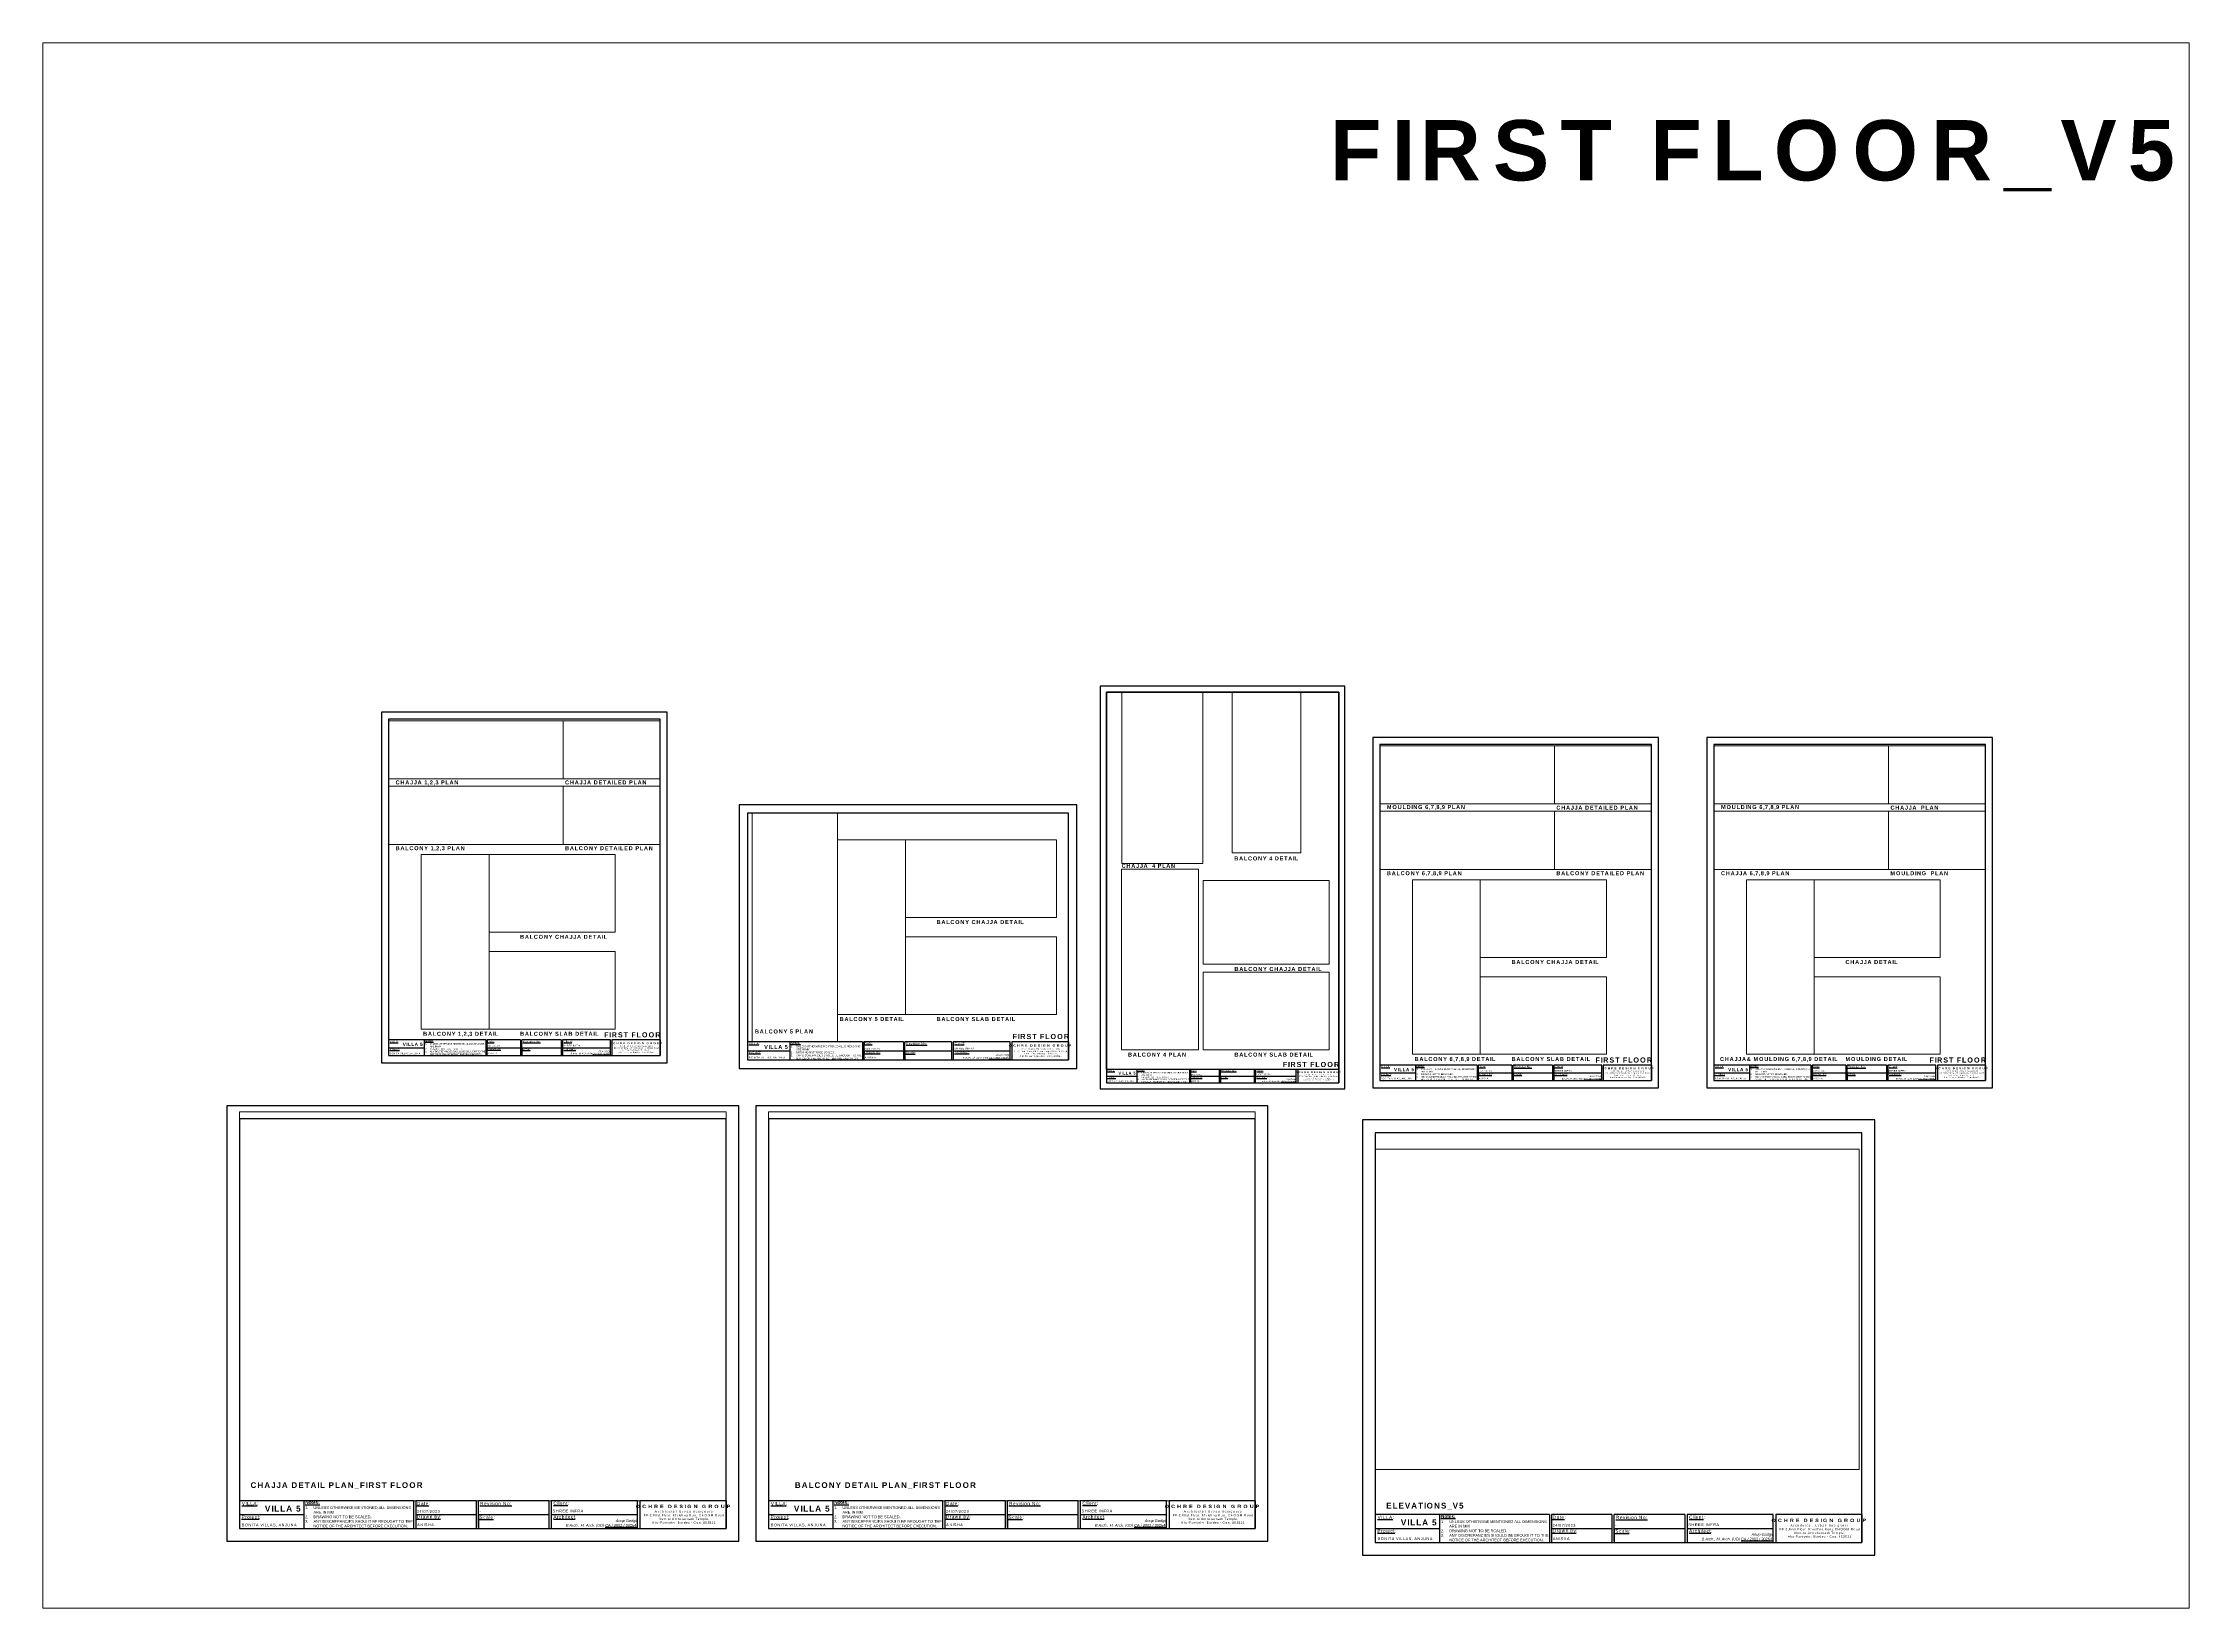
# Paper-space layout 'DETAILS_FIRST FLOOR' of a CAD drawing. Header units: millimetres. Extents: x 838 to 1944, y -454 to 353.
import ezdxf

# ---------------------------------------------------------------- set-up
doc = ezdxf.new("R2010")
doc.units = ezdxf.units.MM
doc.header["$LTSCALE"] = 0.01
doc.header["$MEASUREMENT"] = 0
doc.layers.add('E-Switch board', color=71, linetype='Continuous', lineweight=20)
doc.styles.get("Standard").update_dxf_attribs({"font": 'arial.ttf'})

psp = doc.layouts.new('DETAILS_FIRST FLOOR')

# ---------------------------------------------------------------- linework, layer by layer
at = {"lineweight": 25}
for p, q in [((1065.9, -161.1), (1015.8, -161.1)), ((1015.8, -161.1), (1015.8, -169.1)), ((1015.8, -165.1), (1034.3, -165.1)), ((1034.3, -169.1), (1034.3, -161.1)), ((1065.9, -161.1), (1065.9, -169.1)), ((1065.9, -161.1), (1065.9, -169.1)), ((1083.9, -161.1), (1066.5, -161.1)), ((1066.5, -161.1), (1066.5, -169.1)), ((1066.5, -165.1), (1083.9, -165.1)), ((1083.9, -161.1), (1083.9, -169.1)), ((1104.8, -161.1), (1084.5, -161.1)), ((1084.5, -168.7), (1084.5, -161.1)), ((1084.5, -165.1), (1104.8, -165.1)), ((1084.5, -165.1), (1084.5, -169.1)), ((1104.8, -161.1), (1104.8, -169.1)), ((1105.5, -165.1), (1130.3, -165.1)), ((1155.8, -161.1), (1131, -161.1)), ((1131, -161.1), (1131, -169.1)), ((1155.8, -161.1), (1155.8, -169.1)), ((1260.1, -162), (1200.9, -162)), ((1200.9, -162), (1200.9, -171.4)), ((1222.8, -171.4), (1222.8, -162)), ((1260.1, -162), (1260.1, -171.4)), ((1260.1, -162), (1260.1, -171.4)), ((1281.4, -162), (1260.8, -162)), ((1260.8, -162), (1260.8, -171.4)), ((1281.4, -162), (1281.4, -171.4)), ((1306.1, -162), (1282.1, -162)), ((1282.1, -171), (1282.1, -162)), ((1306.1, -162), (1306.1, -171.4)), ((1366.5, -162), (1337.2, -162)), ((1337.2, -162), (1337.2, -171.4)), ((1366.5, -162), (1366.5, -171.4)), ((1200.9, -166.7), (1222.8, -166.7)), ((1260.8, -166.7), (1281.4, -166.7)), ((1282.1, -166.7), (1306.1, -166.7)), ((1282.1, -166.7), (1282.1, -171.4)), ((1306.9, -166.7), (1336.3, -166.7)), ((1428.8, -176.3), (1386, -176.3)), ((1386, -176.3), (1386, -183.2)), ((1401.9, -183.2), (1401.9, -176.3)), ((1428.8, -176.3), (1428.8, -183.2)), ((1428.8, -176.3), (1428.8, -183.2)), ((1444.2, -176.3), (1429.3, -176.3)), ((1429.3, -176.3), (1429.3, -183.2)), ((1444.2, -176.3), (1444.2, -183.2)), ((1462.1, -176.3), (1444.8, -176.3)), ((1444.8, -182.8), (1444.8, -176.3)), ((1462.1, -176.3), (1462.1, -183.2)), ((1505.8, -176.3), (1484.6, -176.3)), ((1484.6, -176.3), (1484.6, -183.2)), ((1505.8, -176.3), (1505.8, -183.2)), ((1577.1, -174.1), (1527, -174.1)), ((1527, -174.1), (1527, -182)), ((1545.6, -182), (1545.6, -174.1)), ((1577.1, -174.1), (1577.1, -182)), ((1577.1, -174.1), (1577.1, -182)), ((1595.1, -174.1), (1577.7, -174.1)), ((1577.7, -174.1), (1577.7, -182)), ((1595.1, -174.1), (1595.1, -182)), ((1616, -174.1), (1595.7, -174.1)), ((1595.7, -181.7), (1595.7, -174.1)), ((1616, -174.1), (1616, -182)), ((1667, -174.1), (1642.2, -174.1)), ((1642.2, -174.1), (1642.2, -182)), ((1667, -174.1), (1667, -182)), ((1749.3, -174.1), (1699.3, -174.1)), ((1699.3, -174.1), (1699.3, -182)), ((1717.8, -182), (1717.8, -174.1)), ((1749.3, -174.1), (1749.3, -182)), ((1749.3, -174.1), (1749.3, -182)), ((1767.3, -174.1), (1749.9, -174.1)), ((1749.9, -174.1), (1749.9, -182)), ((1767.3, -174.1), (1767.3, -182)), ((1788.2, -174.1), (1768, -174.1)), ((1768, -181.7), (1768, -174.1)), ((1788.2, -174.1), (1788.2, -182)), ((1839.3, -174.1), (1814.5, -174.1)), ((1814.5, -174.1), (1814.5, -182)), ((1839.3, -174.1), (1839.3, -182)), ((1386, -179.7), (1401.9, -179.7)), ((1429.3, -179.7), (1444.2, -179.7)), ((1444.8, -179.7), (1462.1, -179.7)), ((1444.8, -179.7), (1444.8, -183.2)), ((1462.7, -179.7), (1483.9, -179.7)), ((1527, -178.1), (1545.6, -178.1)), ((1577.7, -178.1), (1595.1, -178.1)), ((1595.7, -178.1), (1616, -178.1)), ((1595.7, -178.1), (1595.7, -182)), ((1616.7, -178.1), (1641.5, -178.1)), ((1699.3, -178.1), (1717.8, -178.1)), ((1749.9, -178.1), (1767.3, -178.1)), ((1768, -178.1), (1788.2, -178.1)), ((1768, -178.1), (1768, -182)), ((1788.9, -178.1), (1813.7, -178.1)), ((1028.7, -398.6), (938.9, -398.6)), ((938.9, -398.6), (938.9, -413)), ((938.9, -405.8), (972.2, -405.8)), ((972.2, -413), (972.2, -398.6)), ((1028.7, -398.6), (1028.7, -413)), ((1028.7, -398.6), (1028.7, -413)), ((1061, -398.6), (1029.8, -398.6)), ((1029.8, -398.6), (1029.8, -413)), ((1029.8, -405.8), (1061, -405.8)), ((1061, -398.6), (1061, -413)), ((1098.4, -398.6), (1062.1, -398.6)), ((1062.1, -412.3), (1062.1, -398.6)), ((1062.1, -405.8), (1098.4, -405.8)), ((1062.1, -405.8), (1062.1, -413)), ((1098.4, -398.6), (1098.4, -413)), ((1099.6, -405.8), (1144.1, -405.8)), ((1189.9, -398.6), (1145.4, -398.6)), ((1145.4, -398.6), (1145.4, -413)), ((1189.9, -398.6), (1189.9, -413)), ((1301.5, -398.6), (1211.7, -398.6)), ((1211.7, -398.6), (1211.7, -413)), ((1211.7, -405.8), (1245, -405.8)), ((1245, -413), (1245, -398.6)), ((1301.5, -398.6), (1301.5, -413)), ((1301.5, -398.6), (1301.5, -413)), ((1333.8, -398.6), (1302.6, -398.6)), ((1302.6, -398.6), (1302.6, -413)), ((1302.6, -405.8), (1333.8, -405.8)), ((1333.8, -398.6), (1333.8, -413)), ((1371.2, -398.6), (1334.9, -398.6)), ((1334.9, -412.3), (1334.9, -398.6)), ((1334.9, -405.8), (1371.2, -405.8)), ((1334.9, -405.8), (1334.9, -413)), ((1371.2, -398.6), (1371.2, -413)), ((1372.5, -405.8), (1416.9, -405.8)), ((1462.7, -398.6), (1418.3, -398.6)), ((1418.3, -398.6), (1418.3, -413)), ((1462.7, -398.6), (1462.7, -413)), ((1614.4, -405.8), (1524.6, -405.8)), ((1524.6, -405.8), (1524.6, -420.1)), ((1557.9, -420.1), (1557.9, -405.8)), ((1614.4, -405.8), (1614.4, -420.1)), ((1614.4, -405.8), (1614.4, -420.1)), ((1646.7, -405.8), (1615.5, -405.8)), ((1615.5, -405.8), (1615.5, -420.1)), ((1646.7, -405.8), (1646.7, -420.1)), ((1684.2, -405.8), (1647.8, -405.8)), ((1647.8, -419.4), (1647.8, -405.8)), ((1684.2, -405.8), (1684.2, -420.1)), ((1775.6, -405.8), (1731.2, -405.8)), ((1731.2, -405.8), (1731.2, -420.1)), ((1775.6, -405.8), (1775.6, -420.1)), ((1524.6, -413), (1557.9, -413)), ((1615.5, -413), (1646.7, -413)), ((1647.8, -413), (1684.2, -413)), ((1647.8, -413), (1647.8, -420.1)), ((1685.4, -413), (1729.9, -413))]:
    psp.add_line(p, q, dxfattribs=at)
for points in [[(1382.8, 21.3), (1382.8, -186.3), (1508.9, -186.3), (1508.9, 21.3)], [(1386, 18.2), (1386, -183.2), (1505.8, -183.2), (1505.8, 18.2)], [(1386, 18.2), (1505.8, 18.2), (1505.8, -176.3), (1386, -176.3)], [(1012.1, 7.9), (1012.1, -172.8), (1159.5, -172.8), (1159.5, 7.9)], [(1015.8, 4.2), (1015.8, -169.1), (1155.8, -169.1), (1155.8, 4.2)], [(1523.3, -5.1), (1523.3, -185.7), (1670.7, -185.7), (1670.7, -5.1)], [(1527, -8.7), (1527, -182), (1667, -182), (1667, -8.7)], [(1695.6, -5.1), (1695.6, -185.7), (1842.9, -185.7), (1842.9, -5.1)], [(1699.3, -8.7), (1699.3, -182), (1839.3, -182), (1839.3, -8.7)], [(1196.5, -39.9), (1196.5, -175.8), (1370.8, -175.8), (1370.8, -39.9)], [(1200.9, -44.2), (1200.9, -171.4), (1366.5, -171.4), (1366.5, -44.2)], [(1130.3, -161.1), (1105.5, -161.1), (1105.5, -169.1), (1130.3, -169.1)], [(1336.3, -162), (1306.9, -162), (1306.9, -171.4), (1336.3, -171.4)], [(1483.9, -176.3), (1462.7, -176.3), (1462.7, -183.2), (1483.9, -183.2)], [(1641.5, -174.1), (1616.7, -174.1), (1616.7, -182), (1641.5, -182)], [(1813.7, -174.1), (1788.9, -174.1), (1788.9, -182), (1813.7, -182)], [(932.3, -195.1), (932.3, -419.5), (1196.4, -419.5), (1196.4, -195.1)], [(1205.1, -195.1), (1205.1, -419.5), (1469.2, -419.5), (1469.2, -195.1)], [(938.9, -201.7), (938.9, -413), (1189.9, -413), (1189.9, -201.7)], [(1211.7, -201.7), (1211.7, -413), (1462.7, -413), (1462.7, -201.7)], [(1518.1, -202.3), (1518.1, -426.7), (1782.2, -426.7), (1782.2, -202.3)], [(1524.6, -208.9), (1524.6, -420.1), (1775.6, -420.1), (1775.6, -208.9)], [(1144.1, -398.6), (1099.6, -398.6), (1099.6, -413), (1144.1, -413)], [(1416.9, -398.6), (1372.5, -398.6), (1372.5, -413), (1416.9, -413)], [(1729.9, -405.8), (1685.4, -405.8), (1685.4, -420.1), (1729.9, -420.1)]]:
    psp.add_lwpolyline(points, close=True, dxfattribs=at)
for points in [[(1015.8, -169.1), (1032.6, -169.1)], [(1066.5, -169.1), (1083.9, -169.1)], [(1084.5, -169.1), (1104.8, -169.1)], [(1131, -169.1), (1155.8, -169.1)], [(1200.9, -171.4), (1220.8, -171.4)], [(1260.8, -171.4), (1281.4, -171.4)], [(1282.1, -171.4), (1306.1, -171.4)], [(1337.2, -171.4), (1366.5, -171.4)], [(1386, -183.2), (1400.4, -183.2)], [(1429.3, -183.2), (1444.2, -183.2)], [(1444.8, -183.2), (1462.1, -183.2)], [(1484.6, -183.2), (1505.8, -183.2)], [(1527, -182), (1543.9, -182)], [(1577.7, -182), (1595.1, -182)], [(1595.7, -182), (1616, -182)], [(1642.2, -182), (1667, -182)], [(1699.3, -182), (1716.1, -182)], [(1749.9, -182), (1767.3, -182)], [(1768, -182), (1788.2, -182)], [(1814.5, -182), (1839.3, -182)], [(938.9, -413), (969.1, -413)], [(1029.8, -413), (1061, -413)], [(1062.1, -413), (1098.4, -413)], [(1145.4, -413), (1189.9, -413)], [(1211.7, -413), (1241.9, -413)], [(1302.6, -413), (1333.8, -413)], [(1334.9, -413), (1371.2, -413)], [(1418.3, -413), (1462.7, -413)], [(1524.6, -420.1), (1554.9, -420.1)], [(1615.5, -420.1), (1646.7, -420.1)], [(1647.8, -420.1), (1684.2, -420.1)], [(1731.2, -420.1), (1775.6, -420.1)]]:
    psp.add_lwpolyline(points, dxfattribs=at)
at = {"layer": 'E-Switch board', "ltscale": 0.5}
psp.add_lwpolyline([(837.5, 352.9), (1944.3, 352.9), (1944.3, -454), (837.5, -454)], close=True, dxfattribs=at)

# ---------------------------------------------------------------- texts
at = {"attachment_point": 1}
for s, width, gutter_width, insert, char_height in [('{\\fArial|b1|i0|c0|p34;\\T1.2;FIRST FLOOR_V5}', 1217.025, 243.1, (1501.3, 313.1), 31.114), ('{\\fArial|b1|i0|c0|p34;\\T1.2;CHAJJA 1,2,3 PLAN}', 80.585, 16.1, (1019.4, -27.3), 2.06), ('{\\fArial|b1|i0|c0|p34;\\T1.2;CHAJJA DETAILED PLAN}', 80.585, 16.1, (1106.8, -27.3), 2.06), ('{\\fArial|b1|i0|c0|p34;\\T1.2;MOULDING 6,7,8,9 PLAN}', 80.585, 16.1, (1530.6, -40), 2.06), ('{\\fArial|b1|i0|c0|p34;\\T1.2;CHAJJA DETAILED PLAN}', 80.585, 16.1, (1618, -40.3), 2.06), ('{\\fArial|b1|i0|c0|p34;\\T1.2;MOULDING 6,7,8,9 PLAN}', 80.585, 16.1, (1702.9, -40), 2.06), ('{\\fArial|b1|i0|c0|p34;\\T1.2;CHAJJA  PLAN}', 80.585, 16.1, (1790.3, -40.3), 2.06), ('{\\fArial|b1|i0|c0|p34;\\T1.2;BALCONY 1,2,3 PLAN}', 80.585, 16.1, (1019.4, -61.2), 2.06), ('{\\fArial|b1|i0|c0|p34;\\T1.2;BALCONY DETAILED PLAN}', 80.585, 16.1, (1106.8, -61.2), 2.06), ('{\\fArial|b1|i0|c0|p34;\\T1.2;CHAJJA  4 PLAN}', 80.585, 16.1, (1393.8, -70.3), 2.06), ('{\\fArial|b1|i0|c0|p34;\\T1.2;BALCONY 4 DETAIL}', 80.585, 16.1, (1451.9, -66.5), 2.06), ('{\\fArial|b1|i0|c0|p34;\\T1.2;BALCONY 6,7,8,9 PLAN}', 80.585, 16.1, (1530.6, -74.1), 2.06), ('{\\fArial|b1|i0|c0|p34;\\T1.2;BALCONY DETAILED PLAN}', 80.585, 16.1, (1618, -74.1), 2.06), ('{\\fArial|b1|i0|c0|p34;\\T1.2;CHAJJA 6,7,8,9 PLAN}', 80.585, 16.1, (1702.9, -74.1), 2.06), ('{\\fArial|b1|i0|c0|p34;\\T1.2;MOULDING  PLAN}', 80.585, 16.1, (1790.3, -74.1), 2.06), ('{\\fArial|b1|i0|c0|p34;\\T1.2;BALCONY CHAJJA DETAIL}', 80.585, 16.1, (1298.4, -99.3), 2.06), ('{\\fArial|b1|i0|c0|p34;\\T1.2;BALCONY CHAJJA DETAIL}', 80.585, 16.1, (1083.6, -106.9), 2.06), ('{\\fArial|b1|i0|c0|p34;\\T1.2;BALCONY CHAJJA DETAIL}', 80.585, 16.1, (1594.9, -119.9), 2.06), ('{\\fArial|b1|i0|c0|p34;\\T1.2;CHAJJA DETAIL}', 80.585, 16.1, (1767.1, -119.9), 2.06), ('{\\fArial|b1|i0|c0|p34;\\T1.2;BALCONY CHAJJA DETAIL}', 80.585, 16.1, (1452, -123.5), 2.06), ('{\\fArial|b1|i0|c0|p34;\\T1.2;BALCONY 5 DETAIL}', 80.585, 16.1, (1248.4, -149.3), 2.06), ('{\\fArial|b1|i0|c0|p34;\\T1.2;BALCONY SLAB DETAIL}', 80.585, 16.1, (1298.4, -149.3), 2.06), ('{\\T1.2;\\LVILLA\\l:}', 23.539, 6.2, (1016.4, -161.4), 0.96), ('{\\T1.2;\\LProject\\l:}', 23.539, 6.2, (1016.4, -165.3), 0.96), ('{\\fArial|b1|i0|c0|p34;\\T1.2;VILLA 5}', 66.069, 13.2, (1023.1, -162.5), 1.689), ('{\\fArial|b1|i0|c0|p34;\\T1.2;BALCONY 1,2,3 DETAIL}', 80.585, 16.1, (1033.6, -156.9), 2.06), ('{\\fArial|b1|i0|c0|p34;\\H1.2099x;\\LNotes:\\fArial|b0|i0|c0|p34;\\H0.8265x;\\l\\P\\pxi-3,l3,ql,t3;1.^IUNLESS OTHERWISE MENTIONED ALL DIMENSIONS ARE IN MM\\P2.^IDRAWING NOT TO BE SCALED.\\P3.^IANY DISCREPANCIES SHOULD BE BROUGHT TO THE NOTICE OF THE ARCHITECT BEFORE EXECUTION\\fLucida Grande|b1|i0|c0|p2;.}', 31.135, 6.2, (1034.7, -161.1), 0.7938), ('{\\T1.2;\\LDate\\l:}', 23.539, 6.2, (1066.8, -161.4), 0.96), ('{\\T1.2;\\LDrawn by\\fLucida Grande|b0|i0|c0|p2;\\l:}', 23.539, 6.2, (1066.8, -165.2), 0.96), ('{\\T1.2;24/07/2023}', 23.539, 6.2, (1066.8, -163.8), 0.794), ('{\\fArial|b1|i0|c0|p34;\\T1.2;BALCONY SLAB DETAIL}', 80.585, 16.1, (1083.6, -156.9), 2.06), ('{\\T1.2;\\LScale\\l:}', 23.539, 6.2, (1084.8, -165.4), 0.96), ('{\\T1.2;-}', 23.539, 6.2, (1084.8, -163.8), 0.794), ('{\\T1.2;\\LRevision No:}', 23.539, 6.2, (1085, -161.4), 0.96), ('{\\T1.2;SHREE INFRA}', 23.539, 6.2, (1105.9, -163.6), 0.794), ('{\\T1.2;\\LClient\\l:}', 23.539, 6.2, (1106.1, -161.4), 0.96), ('{\\T1.2;\\LArchitect\\l:}', 23.539, 6.2, (1106.1, -165.3), 0.96), ('{\\fArial|b1|i0|c0|p34;\\T1.2;FIRST FLOOR}', 103.822, 20.7, (1126.9, -157.1), 2.654), ('\\pxqc;{\\fArial Black|b1|i0|c0|p34;\\T1.55;OCHRE DESIGN GROUP\\P\\fArial|b0|i0|c0|p34;\\H0.6667x;\\T1.5;Architects I Urban designers\\H0.75x;\\T1;\\P\\H1.333x;\\T1.25;FF-2,First Floor, Khrishna Kunj, CHOGM Road\\PNext to Amrekarnath Temple,\\PAlto-Porvorim, Bardez - Goa, 403521}', 39.431, 6.2, (1123.9, -162.3), 0.96), ('{\\T1.2;\\LVILLA\\l:}', 27.847, 7.34, (1201.6, -162.3), 1.136), ('{\\fArial|b1|i0|c0|p34;\\T1.2;BALCONY 5 PLAN}', 80.585, 16.1, (1204.7, -155.7), 2.06), ('{\\fArial|b1|i0|c0|p34;\\T1.2;VILLA 5}', 78.159, 15.6, (1209.5, -163.7), 1.998), ('{\\fArial|b1|i0|c0|p34;\\H1.2099x;\\LNotes:\\fArial|b0|i0|c0|p34;\\H0.8265x;\\l\\P\\pxi-3,l3,ql,t3;1.^IUNLESS OTHERWISE MENTIONED ALL DIMENSIONS ARE IN MM\\P2.^IDRAWING NOT TO BE SCALED.\\P3.^IANY DISCREPANCIES SHOULD BE BROUGHT TO THE NOTICE OF THE ARCHITECT BEFORE EXECUTION\\fLucida Grande|b1|i0|c0|p2;.}', 36.832, 7.34, (1223.2, -162), 0.9391), ('{\\T1.2;\\LDate\\l:}', 27.847, 7.34, (1261.2, -162.3), 1.136), ('{\\T1.2;24/07/2023}', 27.847, 7.34, (1261.2, -165.2), 0.939), ('{\\T1.2;-}', 27.847, 7.34, (1282.5, -165.2), 0.939), ('{\\T1.2;\\LRevision No:}', 27.847, 7.34, (1282.7, -162.4), 1.136), ('{\\T1.2;SHREE INFRA}', 27.847, 7.34, (1307.4, -165), 0.939), ('{\\T1.2;\\LClient\\l:}', 27.847, 7.34, (1307.7, -162.3), 1.136), ('\\pxqc;{\\fArial Black|b1|i0|c0|p34;\\T1.55;OCHRE DESIGN GROUP\\P\\fArial|b0|i0|c0|p34;\\H0.6667x;\\T1.5;Architects I Urban designers\\H0.75x;\\T1;\\P\\H1.333x;\\T1.25;FF-2,First Floor, Khrishna Kunj, CHOGM Road\\PNext to Amrekarnath Temple,\\PAlto-Porvorim, Bardez - Goa, 403521}', 46.646, 7.34, (1328.8, -163.4), 1.136), ('{\\fArial|b1|i0|c0|p34;\\T1.2;FIRST FLOOR}', 103.822, 20.7, (1337.6, -158), 2.654), ('{\\T1.2;BONITA VILLAS, ANJUNA}', 31.05, 6.2, (1016.4, -167.7), 0.794), ('{\\T1.2;ANISHA }', 23.539, 6.2, (1066.9, -167.6), 0.794), ('\\pxqr;{\\fArial|b0|i1|c0|p34;\\H0.8265x;\\C5;Anup Gadgil\\fArial|b0|i0|c0|p34; \\P\\pql;\\fArial|b0|i1|c0|p34;          B.Arch., M. Arch. (UD) \\fArial|b0|i0|c0|p34;\\LCA / 2002 / 30264\\l  }', 23.539, 6.2, (1106.6, -166.4), 0.9604), ('{\\T1.2;\\LProject\\l:}', 27.847, 7.34, (1201.6, -166.9), 1.136), ('{\\T1.2;BONITA VILLAS, ANJUNA}', 36.732, 7.34, (1201.6, -169.7), 0.939), ('{\\T1.2;\\LDrawn by\\fLucida Grande|b0|i0|c0|p2;\\l:}', 27.847, 7.34, (1261.2, -166.9), 1.136), ('{\\T1.2;ANISHA }', 27.847, 7.34, (1261.3, -169.7), 0.939), ('{\\T1.2;\\LScale\\l:}', 27.847, 7.34, (1282.5, -167), 1.136), ('{\\T1.2;\\LArchitect\\l:}', 27.847, 7.34, (1307.7, -166.9), 1.136), ('\\pxqr;{\\fArial|b0|i1|c0|p34;\\H0.8265x;\\C5;Anup Gadgil\\fArial|b0|i0|c0|p34; \\P\\pql;\\fArial|b0|i1|c0|p34;          B.Arch., M. Arch. (UD) \\fArial|b0|i0|c0|p34;\\LCA / 2002 / 30264\\l  }', 27.847, 7.34, (1308.3, -168.3), 1.1362), ('{\\T1.2;\\LVILLA\\l:}', 20.145, 5.31, (1386.5, -176.6), 0.822), ('{\\fArial|b1|i0|c0|p34;\\T1.2;BALCONY 4 PLAN}', 80.585, 16.1, (1397.1, -167.6), 2.06), ('{\\fArial|b1|i0|c0|p34;\\H1.2099x;\\LNotes:\\fArial|b0|i0|c0|p34;\\H0.8265x;\\l\\P\\pxi-3,l3,ql,t3;1.^IUNLESS OTHERWISE MENTIONED ALL DIMENSIONS ARE IN MM\\P2.^IDRAWING NOT TO BE SCALED.\\P3.^IANY DISCREPANCIES SHOULD BE BROUGHT TO THE NOTICE OF THE ARCHITECT BEFORE EXECUTION\\fLucida Grande|b1|i0|c0|p2;.}', 26.645, 5.31, (1402.1, -176.3), 0.6793), ('{\\T1.2;\\LDate\\l:}', 20.145, 5.31, (1429.6, -176.6), 0.822), ('{\\T1.2;\\LRevision No:}', 20.145, 5.31, (1445.2, -176.6), 0.822), ('{\\fArial|b1|i0|c0|p34;\\T1.2;BALCONY SLAB DETAIL}', 80.585, 16.1, (1452, -167.6), 2.06), ('{\\T1.2;\\LClient\\l:}', 20.145, 5.31, (1463.3, -176.6), 0.822), ('{\\fArial|b1|i0|c0|p34;\\T1.2;FIRST FLOOR}', 103.822, 20.7, (1476.9, -172.4), 2.654), ('{\\T1.2;\\LVILLA\\l:}', 23.539, 6.2, (1527.7, -174.3), 0.96), ('{\\fArial|b1|i0|c0|p34;\\T1.2;VILLA 5}', 66.069, 13.2, (1534.3, -175.5), 1.689), ('{\\fArial|b1|i0|c0|p34;\\T1.2;BALCONY 6,7,8,9 DETAIL}', 80.585, 16.1, (1544.9, -169.9), 2.06), ('{\\fArial|b1|i0|c0|p34;\\H1.2099x;\\LNotes:\\fArial|b0|i0|c0|p34;\\H0.8265x;\\l\\P\\pxi-3,l3,ql,t3;1.^IUNLESS OTHERWISE MENTIONED ALL DIMENSIONS ARE IN MM\\P2.^IDRAWING NOT TO BE SCALED.\\P3.^IANY DISCREPANCIES SHOULD BE BROUGHT TO THE NOTICE OF THE ARCHITECT BEFORE EXECUTION\\fLucida Grande|b1|i0|c0|p2;.}', 31.135, 6.2, (1545.9, -174.1), 0.7938), ('{\\T1.2;\\LDate\\l:}', 23.539, 6.2, (1578.1, -174.3), 0.96), ('{\\T1.2;24/07/2023}', 23.539, 6.2, (1578, -176.7), 0.794), ('{\\fArial|b1|i0|c0|p34;\\T1.2;BALCONY SLAB DETAIL}', 80.585, 16.1, (1594.9, -169.9), 2.06), ('{\\T1.2;\\LRevision No:}', 23.539, 6.2, (1596.2, -174.4), 0.96), ('{\\T1.2;SHREE INFRA}', 23.539, 6.2, (1617.1, -176.6), 0.794), ('{\\T1.2;\\LClient\\l:}', 23.539, 6.2, (1617.3, -174.3), 0.96), ('{\\fArial|b1|i0|c0|p34;\\T1.2;FIRST FLOOR}', 103.822, 20.7, (1638.2, -170.1), 2.654), ('\\pxqc;{\\fArial Black|b1|i0|c0|p34;\\T1.55;OCHRE DESIGN GROUP\\P\\fArial|b0|i0|c0|p34;\\H0.6667x;\\T1.5;Architects I Urban designers\\H0.75x;\\T1;\\P\\H1.333x;\\T1.25;FF-2,First Floor, Khrishna Kunj, CHOGM Road\\PNext to Amrekarnath Temple,\\PAlto-Porvorim, Bardez - Goa, 403521}', 39.431, 6.2, (1635.2, -175.2), 0.96), ('{\\T1.2;\\LVILLA\\l:}', 23.539, 6.2, (1699.9, -174.3), 0.96), ('{\\fArial|b1|i0|c0|p34;\\T1.2;CHAJJA& MOULDING 6,7,8,9 DETAIL}', 80.585, 16.1, (1702.4, -169.9), 2.06), ('{\\fArial|b1|i0|c0|p34;\\T1.2;VILLA 5}', 66.069, 13.2, (1706.6, -175.5), 1.689), ('{\\fArial|b1|i0|c0|p34;\\H1.2099x;\\LNotes:\\fArial|b0|i0|c0|p34;\\H0.8265x;\\l\\P\\pxi-3,l3,ql,t3;1.^IUNLESS OTHERWISE MENTIONED ALL DIMENSIONS ARE IN MM\\P2.^IDRAWING NOT TO BE SCALED.\\P3.^IANY DISCREPANCIES SHOULD BE BROUGHT TO THE NOTICE OF THE ARCHITECT BEFORE EXECUTION\\fLucida Grande|b1|i0|c0|p2;.}', 31.135, 6.2, (1718.1, -174.1), 0.7938), ('{\\T1.2;\\LDate\\l:}', 23.539, 6.2, (1750.3, -174.3), 0.96), ('{\\T1.2;24/07/2023}', 23.539, 6.2, (1750.3, -176.7), 0.794), ('{\\fArial|b1|i0|c0|p34;\\T1.2;MOULDING DETAIL}', 80.585, 16.1, (1767.1, -169.9), 2.06), ('{\\T1.2;\\LRevision No:}', 23.539, 6.2, (1768.4, -174.4), 0.96), ('{\\T1.2;SHREE INFRA}', 23.539, 6.2, (1789.3, -176.6), 0.794), ('{\\T1.2;\\LClient\\l:}', 23.539, 6.2, (1789.6, -174.3), 0.96), ('{\\fArial|b1|i0|c0|p34;\\T1.2;FIRST FLOOR}', 103.822, 20.7, (1810.4, -170.1), 2.654), ('\\pxqc;{\\fArial Black|b1|i0|c0|p34;\\T1.55;OCHRE DESIGN GROUP\\P\\fArial|b0|i0|c0|p34;\\H0.6667x;\\T1.5;Architects I Urban designers\\H0.75x;\\T1;\\P\\H1.333x;\\T1.25;FF-2,First Floor, Khrishna Kunj, CHOGM Road\\PNext to Amrekarnath Temple,\\PAlto-Porvorim, Bardez - Goa, 403521}', 39.431, 6.2, (1807.4, -175.2), 0.96), ('{\\T1.2;\\LProject\\l:}', 20.145, 5.31, (1386.5, -179.9), 0.822), ('{\\T1.2;BONITA VILLAS, ANJUNA}', 26.572, 5.31, (1386.5, -181.9), 0.679), ('{\\fArial|b1|i0|c0|p34;\\T1.2;VILLA 5}', 56.541, 11.3, (1392.2, -177.5), 1.445), ('{\\T1.2;\\LDrawn by\\fLucida Grande|b0|i0|c0|p2;\\l:}', 20.145, 5.31, (1429.6, -179.9), 0.822), ('{\\T1.2;24/07/2023}', 20.145, 5.31, (1429.6, -178.6), 0.679), ('{\\T1.2;ANISHA }', 20.145, 5.31, (1429.7, -181.9), 0.679), ('{\\T1.2;-}', 20.145, 5.31, (1445.1, -178.6), 0.679), ('{\\T1.2;\\LScale\\l:}', 20.145, 5.31, (1445.1, -180), 0.822), ('{\\T1.2;SHREE INFRA}', 20.145, 5.31, (1463.1, -178.5), 0.679), ('{\\T1.2;\\LArchitect\\l:}', 20.145, 5.31, (1463.3, -179.9), 0.822), ('\\pxqr;{\\fArial|b0|i1|c0|p34;\\H0.8265x;\\C5;Anup Gadgil\\fArial|b0|i0|c0|p34; \\P\\pql;\\fArial|b0|i1|c0|p34;          B.Arch., M. Arch. (UD) \\fArial|b0|i0|c0|p34;\\LCA / 2002 / 30264\\l  }', 20.145, 5.31, (1463.7, -180.9), 0.8219), ('\\pxqc;{\\fArial Black|b1|i0|c0|p34;\\T1.55;OCHRE DESIGN GROUP\\P\\fArial|b0|i0|c0|p34;\\H0.6667x;\\T1.5;Architects I Urban designers\\H0.75x;\\T1;\\P\\H1.333x;\\T1.25;FF-2,First Floor, Khrishna Kunj, CHOGM Road\\PNext to Amrekarnath Temple,\\PAlto-Porvorim, Bardez - Goa, 403521}', 33.744, 5.31, (1478.5, -177.3), 0.822), ('{\\T1.2;\\LProject\\l:}', 23.539, 6.2, (1527.6, -178.2), 0.96), ('{\\T1.2;BONITA VILLAS, ANJUNA}', 31.05, 6.2, (1527.6, -180.6), 0.794), ('{\\T1.2;\\LDrawn by\\fLucida Grande|b0|i0|c0|p2;\\l:}', 23.539, 6.2, (1578, -178.2), 0.96), ('{\\T1.2;ANISHA }', 23.539, 6.2, (1578.1, -180.6), 0.794), ('{\\T1.2;-}', 23.539, 6.2, (1596.1, -176.7), 0.794), ('{\\T1.2;\\LScale\\l:}', 23.539, 6.2, (1596.1, -178.3), 0.96), ('{\\T1.2;\\LArchitect\\l:}', 23.539, 6.2, (1617.3, -178.2), 0.96), ('\\pxqr;{\\fArial|b0|i1|c0|p34;\\H0.8265x;\\C5;Anup Gadgil\\fArial|b0|i0|c0|p34; \\P\\pql;\\fArial|b0|i1|c0|p34;          B.Arch., M. Arch. (UD) \\fArial|b0|i0|c0|p34;\\LCA / 2002 / 30264\\l  }', 23.539, 6.2, (1617.8, -179.4), 0.9604), ('{\\T1.2;\\LProject\\l:}', 23.539, 6.2, (1699.8, -178.2), 0.96), ('{\\T1.2;BONITA VILLAS, ANJUNA}', 31.05, 6.2, (1699.9, -180.6), 0.794), ('{\\T1.2;\\LDrawn by\\fLucida Grande|b0|i0|c0|p2;\\l:}', 23.539, 6.2, (1750.3, -178.2), 0.96), ('{\\T1.2;ANISHA }', 23.539, 6.2, (1750.4, -180.6), 0.794), ('{\\T1.2;-}', 23.539, 6.2, (1768.3, -176.7), 0.794), ('{\\T1.2;\\LScale\\l:}', 23.539, 6.2, (1768.3, -178.3), 0.96), ('{\\T1.2;\\LArchitect\\l:}', 23.539, 6.2, (1789.6, -178.2), 0.96), ('\\pxqr;{\\fArial|b0|i1|c0|p34;\\H0.8265x;\\C5;Anup Gadgil\\fArial|b0|i0|c0|p34; \\P\\pql;\\fArial|b0|i1|c0|p34;          B.Arch., M. Arch. (UD) \\fArial|b0|i0|c0|p34;\\LCA / 2002 / 30264\\l  }', 23.539, 6.2, (1790.1, -179.4), 0.9604), ('{\\fArial|b1|i0|c0|p34;\\T1.2;CHAJJA DETAIL PLAN_FIRST FLOOR}', 115.035, 23, (944.6, -389.1), 2.941), ('{\\fArial|b1|i0|c0|p34;\\T1.2;BALCONY DETAIL PLAN_FIRST FLOOR}', 115.035, 23, (1225.3, -389.1), 2.941), ('{\\T1.2;\\LProject\\l:}', 42.193, 11.1, (940, -406.1), 1.722), ('{\\T1.2;\\LVILLA\\l:}', 42.193, 11.1, (940.1, -399.2), 1.722), ('{\\fArial|b1|i0|c0|p34;\\T1.2;VILLA 5}', 118.427, 23.7, (952, -401.2), 3.028), ('{\\fArial|b1|i0|c0|p34;\\H1.2099x;\\LNotes:\\fArial|b0|i0|c0|p34;\\H0.8265x;\\l\\P\\pxi-3,l3,ql,t3;1.^IUNLESS OTHERWISE MENTIONED ALL DIMENSIONS ARE IN MM\\P2.^IDRAWING NOT TO BE SCALED.\\P3.^IANY DISCREPANCIES SHOULD BE BROUGHT TO THE NOTICE OF THE ARCHITECT BEFORE EXECUTION\\fLucida Grande|b1|i0|c0|p2;.}', 55.808, 11.1, (972.8, -398.6), 1.4229), ('{\\T1.2;\\LDrawn by\\fLucida Grande|b0|i0|c0|p2;\\l:}', 42.193, 11.1, (1030.3, -406), 1.722), ('{\\T1.2;\\LDate\\l:}', 42.193, 11.1, (1030.4, -399.2), 1.722), ('{\\T1.2;24/07/2023}', 42.193, 11.1, (1030.4, -403.4), 1.423), ('{\\T1.2;\\LScale\\l:}', 42.193, 11.1, (1062.7, -406.3), 1.722), ('{\\T1.2;-}', 42.193, 11.1, (1062.7, -403.4), 1.42), ('{\\T1.2;\\LRevision No:}', 42.193, 11.1, (1062.9, -399.2), 1.722), ('{\\T1.2;SHREE INFRA}', 42.193, 11.1, (1100.4, -403.2), 1.423), ('{\\T1.2;\\LClient\\l:}', 42.193, 11.1, (1100.8, -399.1), 1.722), ('{\\T1.2;\\LArchitect\\l:}', 42.193, 11.1, (1100.8, -406.1), 1.722), ('\\pxqr;{\\fArial|b0|i1|c0|p34;\\H0.8265x;\\C5;Anup Gadgil\\fArial|b0|i0|c0|p34; \\P\\pql;\\fArial|b0|i1|c0|p34;          B.Arch., M. Arch. (UD) \\fArial|b0|i0|c0|p34;\\LCA / 2002 / 30264\\l  }', 42.193, 11.1, (1101.7, -408.2), 1.7215), ('\\pxqc;{\\fArial Black|b1|i0|c0|p34;\\T1.55;OCHRE DESIGN GROUP\\P\\fArial|b0|i0|c0|p34;\\H0.6667x;\\T1.5;Architects I Urban designers\\H0.75x;\\T1;\\P\\H1.333x;\\T1.25;FF-2,First Floor, Khrishna Kunj, CHOGM Road\\PNext to Amrekarnath Temple,\\PAlto-Porvorim, Bardez - Goa, 403521}', 70.679, 11.1, (1132.8, -400.7), 1.722), ('{\\T1.2;\\LProject\\l:}', 42.193, 11.1, (1212.8, -406.1), 1.722), ('{\\T1.2;\\LVILLA\\l:}', 42.193, 11.1, (1212.9, -399.2), 1.722), ('{\\fArial|b1|i0|c0|p34;\\T1.2;VILLA 5}', 118.427, 23.7, (1224.8, -401.2), 3.028), ('{\\fArial|b1|i0|c0|p34;\\H1.2099x;\\LNotes:\\fArial|b0|i0|c0|p34;\\H0.8265x;\\l\\P\\pxi-3,l3,ql,t3;1.^IUNLESS OTHERWISE MENTIONED ALL DIMENSIONS ARE IN MM\\P2.^IDRAWING NOT TO BE SCALED.\\P3.^IANY DISCREPANCIES SHOULD BE BROUGHT TO THE NOTICE OF THE ARCHITECT BEFORE EXECUTION\\fLucida Grande|b1|i0|c0|p2;.}', 55.808, 11.1, (1245.6, -398.6), 1.4229), ('{\\T1.2;\\LDrawn by\\fLucida Grande|b0|i0|c0|p2;\\l:}', 42.193, 11.1, (1303.1, -406), 1.722), ('{\\T1.2;\\LDate\\l:}', 42.193, 11.1, (1303.2, -399.2), 1.722), ('{\\T1.2;24/07/2023}', 42.193, 11.1, (1303.2, -403.4), 1.423), ('{\\T1.2;\\LScale\\l:}', 42.193, 11.1, (1335.5, -406.3), 1.722), ('{\\T1.2;-}', 42.193, 11.1, (1335.5, -403.4), 1.42), ('{\\T1.2;\\LRevision No:}', 42.193, 11.1, (1335.7, -399.2), 1.722), ('{\\T1.2;SHREE INFRA}', 42.193, 11.1, (1373.2, -403.2), 1.423), ('{\\T1.2;\\LClient\\l:}', 42.193, 11.1, (1373.6, -399.1), 1.722), ('{\\T1.2;\\LArchitect\\l:}', 42.193, 11.1, (1373.6, -406.1), 1.722), ('\\pxqr;{\\fArial|b0|i1|c0|p34;\\H0.8265x;\\C5;Anup Gadgil\\fArial|b0|i0|c0|p34; \\P\\pql;\\fArial|b0|i1|c0|p34;          B.Arch., M. Arch. (UD) \\fArial|b0|i0|c0|p34;\\LCA / 2002 / 30264\\l  }', 42.193, 11.1, (1374.5, -408.2), 1.7215), ('\\pxqc;{\\fArial Black|b1|i0|c0|p34;\\T1.55;OCHRE DESIGN GROUP\\P\\fArial|b0|i0|c0|p34;\\H0.6667x;\\T1.5;Architects I Urban designers\\H0.75x;\\T1;\\P\\H1.333x;\\T1.25;FF-2,First Floor, Khrishna Kunj, CHOGM Road\\PNext to Amrekarnath Temple,\\PAlto-Porvorim, Bardez - Goa, 403521}', 70.679, 11.1, (1405.6, -400.7), 1.722), ('{\\T1.2;\\LVILLA\\l:}', 42.193, 11.1, (1525.8, -406.3), 1.722), ('{\\fArial|b1|i0|c0|p34;\\T1.2;ELEVATIONS_V5}', 115.035, 23, (1530.3, -399.7), 2.941), ('{\\fArial|b1|i0|c0|p34;\\T1.2;VILLA 5}', 118.427, 23.7, (1537.8, -408.3), 3.028), ('{\\fArial|b1|i0|c0|p34;\\H1.2099x;\\LNotes:\\fArial|b0|i0|c0|p34;\\H0.8265x;\\l\\P\\pxi-3,l3,ql,t3;1.^IUNLESS OTHERWISE MENTIONED ALL DIMENSIONS ARE IN MM\\P2.^IDRAWING NOT TO BE SCALED.\\P3.^IANY DISCREPANCIES SHOULD BE BROUGHT TO THE NOTICE OF THE ARCHITECT BEFORE EXECUTION\\fLucida Grande|b1|i0|c0|p2;.}', 55.808, 11.1, (1558.5, -405.8), 1.4229), ('{\\T1.2;\\LDate\\l:}', 42.193, 11.1, (1616.1, -406.3), 1.722), ('{\\T1.2;\\LRevision No:}', 42.193, 11.1, (1648.7, -406.4), 1.722), ('{\\T1.2;\\LClient\\l:}', 42.193, 11.1, (1686.5, -406.3), 1.722), ('\\pxqc;{\\fArial Black|b1|i0|c0|p34;\\T1.55;OCHRE DESIGN GROUP\\P\\fArial|b0|i0|c0|p34;\\H0.6667x;\\T1.5;Architects I Urban designers\\H0.75x;\\T1;\\P\\H1.333x;\\T1.25;FF-2,First Floor, Khrishna Kunj, CHOGM Road\\PNext to Amrekarnath Temple,\\PAlto-Porvorim, Bardez - Goa, 403521}', 70.679, 11.1, (1718.5, -407.9), 1.722), ('{\\T1.2;BONITA VILLAS, ANJUNA}', 55.656, 11.1, (940.1, -410.4), 1.423), ('{\\T1.2;ANISHA }', 42.193, 11.1, (1030.5, -410.3), 1.423), ('{\\T1.2;BONITA VILLAS, ANJUNA}', 55.656, 11.1, (1212.9, -410.4), 1.423), ('{\\T1.2;ANISHA }', 42.193, 11.1, (1303.3, -410.3), 1.423), ('{\\T1.2;\\LProject\\l:}', 42.193, 11.1, (1525.7, -413.3), 1.722), ('{\\T1.2;BONITA VILLAS, ANJUNA}', 55.656, 11.1, (1525.8, -417.5), 1.423), ('{\\T1.2;\\LDrawn by\\fLucida Grande|b0|i0|c0|p2;\\l:}', 42.193, 11.1, (1616.1, -413.2), 1.722), ('{\\T1.2;24/07/2023}', 42.193, 11.1, (1616.1, -410.6), 1.423), ('{\\T1.2;ANISHA }', 42.193, 11.1, (1616.2, -417.5), 1.423), ('{\\T1.2;\\LScale\\l:}', 42.193, 11.1, (1648.4, -413.4), 1.722), ('{\\T1.2;-}', 42.193, 11.1, (1648.4, -410.6), 1.42), ('{\\T1.2;SHREE INFRA}', 42.193, 11.1, (1686.1, -410.3), 1.423), ('{\\T1.2;\\LArchitect\\l:}', 42.193, 11.1, (1686.5, -413.3), 1.722), ('\\pxqr;{\\fArial|b0|i1|c0|p34;\\H0.8265x;\\C5;Anup Gadgil\\fArial|b0|i0|c0|p34; \\P\\pql;\\fArial|b0|i1|c0|p34;          B.Arch., M. Arch. (UD) \\fArial|b0|i0|c0|p34;\\LCA / 2002 / 30264\\l  }', 42.193, 11.1, (1687.4, -415.3), 1.7215)]:
    psp.add_mtext_dynamic_manual_height_columns(s, width=width, gutter_width=gutter_width, heights=[0], dxfattribs=dict(at, insert=insert, char_height=char_height))

# ---------------------------------------------------------------- viewports
at = {"layer": '0', "view_target_point": (367674.532, 231693.518)}
for center, size, view_center_point, view_height, status in [((1414.8, -26), (41.9, 88.32), (638819.063, -554317.835), 4416.0186, 18), ((1468.6, -23.2), (35.4, 82.77), (589576.014, -531246.169), 4138.7488, 7), ((1060.8, -11.5), (90, 30), (605571.787, -560656.237), 2999.99996, 17), ((1130.8, -11.5), (50, 30), (623522.245, -560979.013), 1500, 16), ((1572, -24.4), (90, 30), (583445.158, -551929.852), 3000.00166, 24), ((1642, -24.4), (50, 30), (614507.847, -551822.302), 1500.00314, 23), ((1744.3, -24.4), (90, 30), (583445.158, -551929.852), 3000.00166, 27), ((1814.3, -24.4), (50, 30), (614507.847, -551822.302), 1500.00314, 28), ((1060.8, -45.3), (90, 30), (577952.439, -560785.985), 3000.00039, 11), ((1130.8, -45.3), (50, 30), (575910.858, -524334.652), 1500.00117, 12), ((1225.3, -103.1), (44, 117.75), (574174.096, -521331.171), 5887.3964, 14), ((1572, -58.2), (90, 30), (610955.809, -551530.912), 3000.00166, 25), ((1642, -58.2), (50, 30), (587012.373, -551927.049), 1500.00203, 22), ((1744.3, -58.2), (90, 30), (610955.809, -551530.912), 3000.00166, 26), ((1814.3, -58.2), (50, 30), (587012.373, -551927.049), 1500.00203, 29), ((1100.1, -85.5), (65, 40), (583758.387, -530071.526), 799.99939, 3), ((1264.8, -102.9), (35, 90), (576838.907, -531214.249), 4500.0067, 8), ((1321.3, -77.9), (78, 40), (576799.613, -529654.626), 800.00022, 9), ((1413.6, -119.6), (39.6, 93.2), (591568.066, -518033.551), 4659.9699, 13), ((1468.4, -100.5), (65, 43.199), (589711.796, -530071.032), 863.98683, 6), ((1561.3, -123.5), (35, 90), (596112.238, -531240.566), 4500, 19), ((1611.3, -98.5), (65, 40), (595680.52, -530255.715), 800.00102, 20), ((1733.5, -123.5), (35, 90), (596112.238, -531240.566), 4500, 32), ((1783.5, -98.5), (65, 40), (595680.52, -530255.715), 800.00102, 31), ((1321.3, -127.9), (78, 40), (576852.313, -532467.752), 800.0001, 10), ((1100.1, -135.5), (65, 40), (583970.743, -532554.11), 799.99951, 4), ((1468.4, -146.2), (65, 40), (589458.485, -532565.144), 800.00049, 5), ((1611.3, -148.5), (65, 40), (595841.677, -531261.321), 800, 21), ((1783.5, -148.5), (65, 40), (595841.677, -531261.321), 800, 30), ((1064.4, -298.4), (251, 200.577), (608389.13, -553574.553), 20057.6664, 15), ((1337.2, -298.4), (251, 200.577), (581362.944, -553298.842), 20057.6676, 33), ((1649.4, -300), (249.4, 165.058), (670210.709, -530565.781), 33011.50198, 34)]:
    psp.add_viewport(center=center, size=size, view_center_point=view_center_point, view_height=view_height, status=status, dxfattribs=at)
psp.add_viewport(center=(1050.1, -110.5), size=(35, 90), view_center_point=(583999.748, -531202.562), view_height=4500.0043, dxfattribs=at)

doc.saveas('drawing.dxf')
